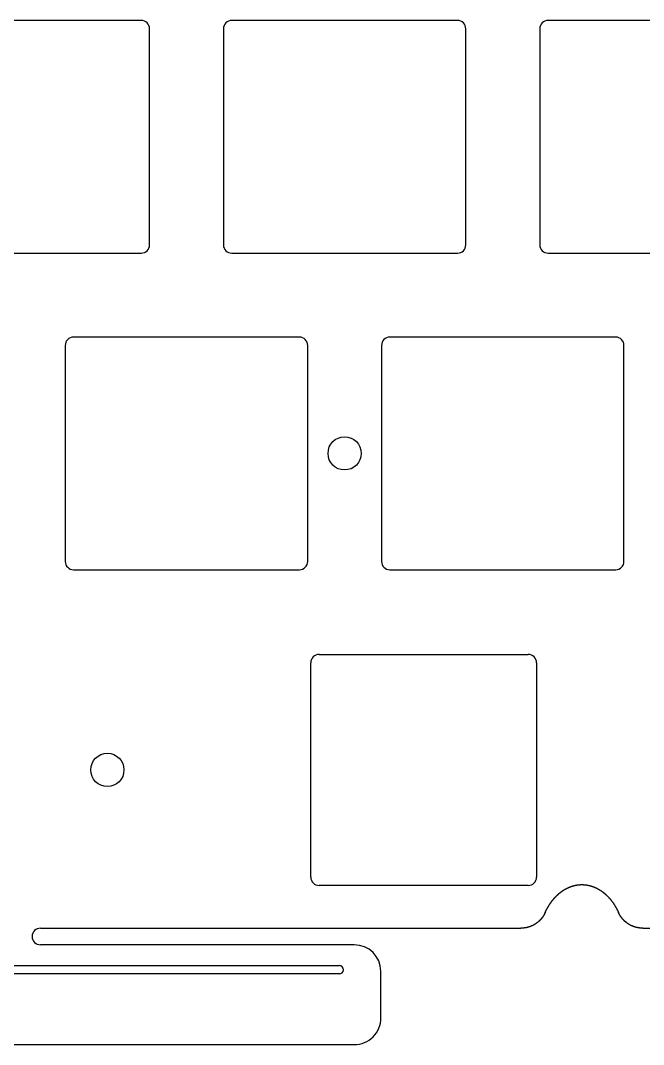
# Model space of a CAD drawing. Header units: millimetres. Extents: x -10 to 276, y -93 to 17.
# Drawn here: x 166.2 to 203.7, y -92.7 to -31.1 of the extents above; entities that cross this region are included whole.
import ezdxf

# ---------------------------------------------------------------- set-up
doc = ezdxf.new("R2010")
doc.units = ezdxf.units.MM
doc.layers.add('BLACK', color=7, linetype='CONTINUOUS')
doc.layers.add('Edge.Cuts', color=53, linetype='CONTINUOUS')

msp = doc.modelspace()

# ---------------------------------------------------------------- linework, layer by layer
at = {"layer": 'BLACK', "linetype": 'Continuous'}
for p, q in [((173.4875, -31.1), (159.8875, -31.1)), ((192.5375, -31.1), (178.9375, -31.1)), ((211.5875, -31.1), (197.9875, -31.1)), ((173.9875, -44.6), (173.9875, -31.6)), ((178.4375, -31.6), (178.4375, -44.6)), ((193.0375, -44.6), (193.0375, -31.6)), ((197.4875, -31.6), (197.4875, -44.6)), ((159.8875, -45.1), (173.4875, -45.1)), ((178.9375, -45.1), (192.5375, -45.1)), ((197.9875, -45.1), (211.5875, -45.1)), ((183.0125, -50.15), (169.4125, -50.15)), ((202.0625, -50.15), (188.4625, -50.15)), ((168.9125, -50.65), (168.9125, -63.65)), ((183.5125, -63.65), (183.5125, -50.65)), ((187.9625, -50.65), (187.9625, -63.65)), ((202.5625, -63.65), (202.5625, -50.65)), ((169.4125, -64.15), (183.0125, -64.15)), ((188.4625, -64.15), (202.0625, -64.15)), ((199.438362, -83.194426), (199.444444, -83.192519)), ((199.444444, -83.192519), (199.450533, -83.190631)), ((199.450533, -83.190631), (199.456619, -83.188765)), ((199.456619, -83.188765), (199.462713, -83.186917)), ((199.462713, -83.186917), (199.468805, -83.185091)), ((199.468805, -83.185091), (199.474903, -83.183283)), ((199.474903, -83.183283), (199.481, -83.181498)), ((199.481, -83.181498), (199.487103, -83.179731)), ((199.487103, -83.179731), (199.493204, -83.177985)), ((199.493204, -83.177985), (199.499312, -83.176259)), ((199.499312, -83.176259), (199.505418, -83.174554)), ((199.505418, -83.174554), (199.511531, -83.172867)), ((199.511531, -83.172867), (199.517642, -83.171202)), ((199.517642, -83.171202), (199.523759, -83.169556)), ((199.523759, -83.169556), (199.529875, -83.167931)), ((199.529875, -83.167931), (199.535997, -83.166326)), ((199.535997, -83.166326), (199.542117, -83.164741)), ((199.542117, -83.164741), (199.548243, -83.163176)), ((199.548243, -83.163176), (199.554368, -83.161631)), ((199.554368, -83.161631), (199.560499, -83.160106)), ((199.560499, -83.160106), (199.571377, -83.15745)), ((199.571377, -83.15745), (199.5775, -83.155984)), ((199.5775, -83.155984), (199.583625, -83.154538)), ((199.583625, -83.154538), (199.589751, -83.153112)), ((199.589751, -83.153112), (199.59588, -83.151706)), ((199.59588, -83.151706), (199.602009, -83.15032)), ((199.602009, -83.15032), (199.608141, -83.148955)), ((199.608141, -83.148955), (199.614273, -83.147609)), ((199.614273, -83.147609), (199.620408, -83.146284)), ((199.620408, -83.146284), (199.626544, -83.144979)), ((199.626544, -83.144979), (199.632682, -83.143694)), ((199.632682, -83.143694), (199.63882, -83.142429)), ((199.63882, -83.142429), (199.644961, -83.141184)), ((199.644961, -83.141184), (199.651103, -83.13996)), ((199.651103, -83.13996), (199.657246, -83.138755)), ((199.657246, -83.138755), (199.66339, -83.137571)), ((199.66339, -83.137571), (199.669537, -83.136406)), ((199.669537, -83.136406), (199.675683, -83.135262)), ((199.675683, -83.135262), (199.681832, -83.134138)), ((199.681832, -83.134138), (199.687982, -83.133034)), ((199.687982, -83.133034), (199.694133, -83.13195)), ((199.694133, -83.13195), (199.700285, -83.130887)), ((199.700285, -83.130887), (199.706439, -83.129843)), ((199.706439, -83.129843), (199.712593, -83.128819)), ((199.712593, -83.128819), (199.718749, -83.127816)), ((199.718749, -83.127816), (199.724906, -83.126832)), ((199.724906, -83.126832), (199.731064, -83.125869)), ((199.731064, -83.125869), (199.737223, -83.124926)), ((199.737223, -83.124926), (199.743383, -83.124002)), ((199.743383, -83.124002), (199.749544, -83.123099)), ((199.749544, -83.123099), (199.755706, -83.122216)), ((199.755706, -83.122216), (199.761869, -83.121353)), ((199.761869, -83.121353), (199.768034, -83.12051)), ((199.768034, -83.12051), (199.774198, -83.119687)), ((199.774198, -83.119687), (199.780364, -83.118885)), ((199.780364, -83.118885), (199.786531, -83.118102)), ((199.786531, -83.118102), (199.792699, -83.117339)), ((199.792699, -83.117339), (199.798867, -83.116597)), ((199.798867, -83.116597), (199.805037, -83.115874)), ((199.805037, -83.115874), (199.811207, -83.115171)), ((199.811207, -83.115171), (199.817378, -83.114489)), ((199.817378, -83.114489), (199.823549, -83.113826)), ((199.823549, -83.113826), (199.829722, -83.113184)), ((199.829722, -83.113184), (199.835895, -83.112561)), ((199.835895, -83.112561), (199.842069, -83.111959)), ((199.842069, -83.111959), (199.848243, -83.111377)), ((199.848243, -83.111377), (199.854418, -83.110814)), ((199.854418, -83.110814), (199.860593, -83.110272)), ((199.860593, -83.110272), (199.86677, -83.10975)), ((199.86677, -83.10975), (199.872946, -83.109248)), ((199.872946, -83.109248), (199.879124, -83.108765)), ((199.879124, -83.108765), (199.885301, -83.108303)), ((199.885301, -83.108303), (199.89148, -83.107861)), ((199.89148, -83.107861), (199.897659, -83.107439)), ((199.897659, -83.107439), (199.903838, -83.107037)), ((199.903838, -83.107037), (199.910017, -83.106655)), ((199.910017, -83.106655), (199.916198, -83.106293)), ((199.916198, -83.106293), (199.922378, -83.105951)), ((199.922378, -83.105951), (199.928559, -83.105628)), ((199.928559, -83.105628), (199.93474, -83.105326)), ((199.93474, -83.105326), (199.940922, -83.105044)), ((199.940922, -83.105044), (199.947103, -83.104782)), ((199.947103, -83.104782), (199.953285, -83.10454)), ((199.953285, -83.10454), (199.959468, -83.104318)), ((199.959468, -83.104318), (199.96565, -83.104116)), ((199.96565, -83.104116), (199.971833, -83.103934)), ((199.971833, -83.103934), (199.978016, -83.103772)), ((199.978016, -83.103772), (199.984199, -83.10363)), ((199.984199, -83.10363), (199.990382, -83.103508)), ((199.990382, -83.103508), (199.996565, -83.103406)), ((199.996565, -83.103406), (200.002749, -83.103324)), ((200.002749, -83.103324), (200.008932, -83.103262)), ((200.008932, -83.103262), (200.015116, -83.10322)), ((200.015116, -83.10322), (200.021299, -83.103198)), ((200.021299, -83.103198), (200.027483, -83.103196)), ((200.027483, -83.103196), (200.033666, -83.103214)), ((200.033666, -83.103214), (200.03985, -83.103252)), ((200.03985, -83.103252), (200.046033, -83.10331)), ((200.046033, -83.10331), (200.052216, -83.103389)), ((200.052216, -83.103389), (200.058399, -83.103487)), ((200.058399, -83.103487), (200.064582, -83.103605)), ((200.064582, -83.103605), (200.070765, -83.103743)), ((200.070765, -83.103743), (200.076948, -83.103901)), ((200.076948, -83.103901), (200.08313, -83.104079)), ((200.08313, -83.104079), (200.089313, -83.104277)), ((200.089313, -83.104277), (200.095495, -83.104495)), ((200.095495, -83.104495), (200.101677, -83.104733)), ((200.101677, -83.104733), (200.107858, -83.104991)), ((200.107858, -83.104991), (200.11404, -83.105269)), ((200.11404, -83.105269), (200.120221, -83.105567)), ((200.120221, -83.105567), (200.126401, -83.105885)), ((200.126401, -83.105885), (200.132581, -83.106224)), ((200.132581, -83.106224), (200.138761, -83.106582)), ((200.138761, -83.106582), (200.144941, -83.10696)), ((200.144941, -83.10696), (200.15112, -83.107358)), ((200.15112, -83.107358), (200.157298, -83.107776)), ((200.157298, -83.107776), (200.163476, -83.108214)), ((200.163476, -83.108214), (200.169654, -83.108673)), ((200.169654, -83.108673), (200.175831, -83.109151)), ((200.175831, -83.109151), (200.182007, -83.109649)), ((200.182007, -83.109649), (200.188183, -83.110167)), ((200.188183, -83.110167), (200.194359, -83.110706)), ((200.194359, -83.110706), (200.200534, -83.111264)), ((200.200534, -83.111264), (200.206708, -83.111842)), ((200.206708, -83.111842), (200.212881, -83.112441)), ((200.212881, -83.112441), (200.219054, -83.113059)), ((200.219054, -83.113059), (200.225226, -83.113698)), ((200.225226, -83.113698), (200.231397, -83.114356)), ((200.231397, -83.114356), (200.237568, -83.115035)), ((200.237568, -83.115035), (200.243738, -83.115733)), ((200.243738, -83.115733), (200.249907, -83.116452)), ((200.249907, -83.116452), (200.256076, -83.11719)), ((200.256076, -83.11719), (200.262243, -83.117949)), ((200.262243, -83.117949), (200.26841, -83.118728)), ((200.26841, -83.118728), (200.274576, -83.119527)), ((200.274576, -83.119527), (200.280741, -83.120346)), ((200.280741, -83.120346), (200.286905, -83.121185)), ((200.286905, -83.121185), (200.293068, -83.122044)), ((200.293068, -83.122044), (200.29923, -83.122923)), ((200.29923, -83.122923), (200.305392, -83.123822)), ((200.305392, -83.123822), (200.311552, -83.124741)), ((200.311552, -83.124741), (200.317711, -83.12568)), ((200.317711, -83.12568), (200.323869, -83.12664)), ((200.323869, -83.12664), (200.332942, -83.12809)), ((200.332942, -83.12809), (200.345253, -83.130128)), ((200.345253, -83.130128), (200.357559, -83.132247)), ((200.357559, -83.132247), (200.369857, -83.134445)), ((200.369857, -83.134445), (200.382149, -83.136723)), ((200.382149, -83.136723), (200.394435, -83.139082)), ((200.394435, -83.139082), (200.406714, -83.14152)), ((200.406714, -83.14152), (200.418986, -83.144039)), ((200.418986, -83.144039), (200.431251, -83.146638)), ((200.431251, -83.146638), (200.443509, -83.149317)), ((200.443509, -83.149317), (200.455761, -83.152076)), ((200.455761, -83.152076), (200.468004, -83.154916)), ((200.468004, -83.154916), (200.480241, -83.157836)), ((200.480241, -83.157836), (200.49247, -83.160836)), ((200.49247, -83.160836), (200.504692, -83.163917)), ((200.504692, -83.163917), (200.516906, -83.167079)), ((200.516906, -83.167079), (200.529112, -83.170321)), ((200.529112, -83.170321), (200.54131, -83.173643)), ((200.54131, -83.173643), (200.5535, -83.177046)), ((200.5535, -83.177046), (200.565682, -83.18053)), ((200.565682, -83.18053), (200.577855, -83.184095)), ((200.577855, -83.184095), (200.59002, -83.18774)), ((200.59002, -83.18774), (200.602176, -83.191467)), ((200.602176, -83.191467), (200.614324, -83.195274)), ((198.463007, -83.815067), (198.468268, -83.809668)), ((198.468268, -83.809668), (198.473535, -83.804292)), ((198.473535, -83.804292), (198.478812, -83.798934)), ((198.478812, -83.798934), (198.484094, -83.793599)), ((198.484094, -83.793599), (198.489387, -83.788282)), ((198.489387, -83.788282), (198.494685, -83.782988)), ((198.494685, -83.782988), (198.499993, -83.777712)), ((198.499993, -83.777712), (198.505307, -83.772459)), ((198.505307, -83.772459), (198.51063, -83.767225)), ((198.51063, -83.767225), (198.515959, -83.762013)), ((198.515959, -83.762013), (198.521298, -83.756819)), ((198.521298, -83.756819), (198.526643, -83.751648)), ((198.526643, -83.751648), (198.531997, -83.746495)), ((198.531997, -83.746495), (198.537356, -83.741365)), ((198.537356, -83.741365), (198.542725, -83.736254)), ((198.542725, -83.736254), (198.548099, -83.731165)), ((198.548099, -83.731165), (198.553483, -83.726094)), ((198.553483, -83.726094), (198.558872, -83.721047)), ((198.558872, -83.721047), (198.564271, -83.716017)), ((198.564271, -83.716017), (198.569675, -83.71101)), ((198.569675, -83.71101), (198.575088, -83.706022)), ((198.575088, -83.706022), (198.580506, -83.701056)), ((198.580506, -83.701056), (198.585934, -83.696109)), ((198.585934, -83.696109), (198.591366, -83.691184)), ((198.591366, -83.691184), (198.596808, -83.686278)), ((198.596808, -83.686278), (198.602255, -83.681395)), ((198.602255, -83.681395), (198.607711, -83.67653)), ((198.607711, -83.67653), (198.613172, -83.671687)), ((198.613172, -83.671687), (198.618642, -83.666863)), ((198.618642, -83.666863), (198.624117, -83.662062)), ((198.624117, -83.662062), (198.6296, -83.657279)), ((198.6296, -83.657279), (198.635089, -83.652519)), ((198.635089, -83.652519), (198.640587, -83.647777)), ((198.640587, -83.647777), (198.646089, -83.643058)), ((198.646089, -83.643058), (198.6516, -83.638357)), ((198.6516, -83.638357), (198.657116, -83.633679)), ((198.657116, -83.633679), (198.662641, -83.629019)), ((198.662641, -83.629019), (198.66817, -83.624382)), ((198.66817, -83.624382), (198.673708, -83.619764)), ((198.673708, -83.619764), (198.67925, -83.615168)), ((198.67925, -83.615168), (198.684801, -83.610591)), ((198.684801, -83.610591), (198.690357, -83.606036)), ((198.690357, -83.606036), (198.695921, -83.601499)), ((198.695921, -83.601499), (198.701489, -83.596985)), ((198.701489, -83.596985), (198.707066, -83.59249)), ((198.707066, -83.59249), (198.712648, -83.588017)), ((198.712648, -83.588017), (198.718238, -83.583563)), ((198.718238, -83.583563), (198.723832, -83.579131)), ((198.723832, -83.579131), (198.729434, -83.574718)), ((198.729434, -83.574718), (198.735041, -83.570328)), ((198.735041, -83.570328), (198.740656, -83.565955)), ((198.740656, -83.565955), (198.746275, -83.561606)), ((198.746275, -83.561606), (198.751903, -83.557275)), ((198.751903, -83.557275), (198.757534, -83.552966)), ((198.757534, -83.552966), (198.763174, -83.548676)), ((198.763174, -83.548676), (198.768818, -83.544408)), ((198.768818, -83.544408), (198.77447, -83.540159)), ((198.77447, -83.540159), (198.780125, -83.535933)), ((198.780125, -83.535933), (198.785789, -83.531724)), ((198.785789, -83.531724), (198.791457, -83.527539)), ((198.791457, -83.527539), (198.797133, -83.523372)), ((198.797133, -83.523372), (198.800361, -83.521013)), ((198.800361, -83.521013), (198.806035, -83.516886)), ((198.806035, -83.516886), (198.81172, -83.512776)), ((198.81172, -83.512776), (198.817406, -83.50869)), ((198.817406, -83.50869), (198.823102, -83.504622)), ((198.823102, -83.504622), (198.828799, -83.500577)), ((198.828799, -83.500577), (198.834506, -83.49655)), ((198.834506, -83.49655), (198.840214, -83.492547)), ((198.840214, -83.492547), (198.845932, -83.488561)), ((198.845932, -83.488561), (198.851651, -83.484599)), ((198.851651, -83.484599), (198.857379, -83.480654)), ((198.857379, -83.480654), (198.863109, -83.476734)), ((198.863109, -83.476734), (198.868848, -83.472831)), ((198.868848, -83.472831), (198.874587, -83.468952)), ((198.874587, -83.468952), (198.880337, -83.46509)), ((198.880337, -83.46509), (198.886086, -83.461253)), ((198.886086, -83.461253), (198.891846, -83.457432)), ((198.891846, -83.457432), (198.897605, -83.453636)), ((198.897605, -83.453636), (198.903375, -83.449857)), ((198.903375, -83.449857), (198.909144, -83.446102)), ((198.909144, -83.446102), (198.914924, -83.442365)), ((198.914924, -83.442365), (198.920703, -83.438652)), ((198.920703, -83.438652), (198.926492, -83.434956)), ((198.926492, -83.434956), (198.93228, -83.431284)), ((198.93228, -83.431284), (198.938079, -83.427629)), ((198.938079, -83.427629), (198.943877, -83.423999)), ((198.943877, -83.423999), (198.949685, -83.420386)), ((198.949685, -83.420386), (198.955492, -83.416797)), ((198.955492, -83.416797), (198.961309, -83.413225)), ((198.961309, -83.413225), (198.967125, -83.409678)), ((198.967125, -83.409678), (198.972951, -83.406148)), ((198.972951, -83.406148), (198.978776, -83.402642)), ((198.978776, -83.402642), (198.984611, -83.399153)), ((198.984611, -83.399153), (198.990445, -83.395688)), ((198.990445, -83.395688), (198.996288, -83.392241)), ((198.996288, -83.392241), (199.00213, -83.388818)), ((199.00213, -83.388818), (199.007982, -83.385412)), ((199.007982, -83.385412), (199.013833, -83.382031)), ((199.013833, -83.382031), (199.019694, -83.378666)), ((199.019694, -83.378666), (199.025553, -83.375326)), ((199.025553, -83.375326), (199.031421, -83.372003)), ((199.031421, -83.372003), (199.037289, -83.368704)), ((199.037289, -83.368704), (199.043166, -83.365423)), ((199.043166, -83.365423), (199.049041, -83.362165)), ((199.049041, -83.362165), (199.054926, -83.358925)), ((199.054926, -83.358925), (199.060809, -83.355709)), ((199.060809, -83.355709), (199.066702, -83.35251)), ((199.066702, -83.35251), (199.072593, -83.349335)), ((199.072593, -83.349335), (199.078493, -83.346178)), ((199.078493, -83.346178), (199.084392, -83.343045)), ((199.084392, -83.343045), (199.0903, -83.339929)), ((199.0903, -83.339929), (199.096206, -83.336836)), ((199.096206, -83.336836), (199.102121, -83.333762)), ((199.102121, -83.333762), (199.108035, -83.330711)), ((199.108035, -83.330711), (199.113958, -83.327678)), ((199.113958, -83.327678), (199.119879, -83.324668)), ((199.119879, -83.324668), (199.125809, -83.321676)), ((199.125809, -83.321676), (199.131737, -83.318708)), ((199.131737, -83.318708), (199.137674, -83.315757)), ((199.137674, -83.315757), (199.143609, -83.31283)), ((199.143609, -83.31283), (199.149553, -83.309921)), ((199.149553, -83.309921), (199.155495, -83.307034)), ((199.155495, -83.307034), (199.161446, -83.304166)), ((199.161446, -83.304166), (199.167395, -83.301321)), ((199.167395, -83.301321), (199.173353, -83.298495)), ((199.173353, -83.298495), (199.179309, -83.295691)), ((199.179309, -83.295691), (199.185273, -83.292905)), ((199.185273, -83.292905), (199.191235, -83.290142)), ((199.191235, -83.290142), (199.197206, -83.287398)), ((199.197206, -83.287398), (199.203175, -83.284676)), ((199.203175, -83.284676), (199.209152, -83.281973)), ((199.209152, -83.281973), (199.215128, -83.279292)), ((199.215128, -83.279292), (199.221111, -83.27663)), ((199.221111, -83.27663), (199.227093, -83.27399)), ((199.227093, -83.27399), (199.233083, -83.271369)), ((199.233083, -83.271369), (199.239071, -83.26877)), ((199.239071, -83.26877), (199.245067, -83.26619)), ((199.245067, -83.26619), (199.251061, -83.263632)), ((199.251061, -83.263632), (199.257063, -83.261093)), ((199.257063, -83.261093), (199.263063, -83.258576)), ((199.263063, -83.258576), (199.269071, -83.256078)), ((199.269071, -83.256078), (199.275077, -83.253602)), ((199.275077, -83.253602), (199.281091, -83.251144)), ((199.281091, -83.251144), (199.287103, -83.248709)), ((199.287103, -83.248709), (199.293123, -83.246293)), ((199.293123, -83.246293), (199.299141, -83.243899)), ((199.299141, -83.243899), (199.305166, -83.241523)), ((199.305166, -83.241523), (199.31119, -83.239169)), ((199.31119, -83.239169), (199.317221, -83.236835)), ((199.317221, -83.236835), (199.32325, -83.234522)), ((199.32325, -83.234522), (199.329287, -83.232228)), ((199.329287, -83.232228), (199.335322, -83.229956)), ((199.335322, -83.229956), (199.341364, -83.227703)), ((199.341364, -83.227703), (199.347404, -83.225471)), ((199.347404, -83.225471), (199.353452, -83.223259)), ((199.353452, -83.223259), (199.359497, -83.221068)), ((199.359497, -83.221068), (199.36555, -83.218896)), ((199.36555, -83.218896), (199.371601, -83.216746)), ((199.371601, -83.216746), (199.37766, -83.214615)), ((199.37766, -83.214615), (199.383716, -83.212506)), ((199.383716, -83.212506), (199.38978, -83.210415)), ((199.38978, -83.210415), (199.395841, -83.208346)), ((199.395841, -83.208346), (199.40191, -83.206296)), ((199.40191, -83.206296), (199.407977, -83.204268)), ((199.407977, -83.204268), (199.414051, -83.202259)), ((199.414051, -83.202259), (199.420122, -83.200271)), ((199.420122, -83.200271), (199.426201, -83.198302)), ((199.426201, -83.198302), (199.432278, -83.196354)), ((199.432278, -83.196354), (199.438362, -83.194426)), ((200.614324, -83.195274), (200.626462, -83.199162)), ((200.626462, -83.199162), (200.638591, -83.203131)), ((200.638591, -83.203131), (200.650711, -83.207181)), ((200.650711, -83.207181), (200.662822, -83.211313)), ((200.662822, -83.211313), (200.674923, -83.215525)), ((200.674923, -83.215525), (200.687014, -83.219819)), ((200.687014, -83.219819), (200.699094, -83.224194)), ((200.699094, -83.224194), (200.711165, -83.22865)), ((200.711165, -83.22865), (200.723225, -83.233188)), ((200.723225, -83.233188), (200.735275, -83.237807)), ((200.735275, -83.237807), (200.747314, -83.242508)), ((200.747314, -83.242508), (200.759342, -83.24729)), ((200.759342, -83.24729), (200.771358, -83.252154)), ((200.771358, -83.252154), (200.783363, -83.257099)), ((200.783363, -83.257099), (200.795357, -83.262126)), ((200.795357, -83.262126), (200.807338, -83.267235)), ((200.807338, -83.267235), (200.819308, -83.272425)), ((200.819308, -83.272425), (200.831265, -83.277698)), ((200.831265, -83.277698), (200.843209, -83.283052)), ((200.843209, -83.283052), (200.855141, -83.288488)), ((200.855141, -83.288488), (200.867059, -83.294005)), ((200.867059, -83.294005), (200.878964, -83.299605)), ((200.878964, -83.299605), (200.890856, -83.305287)), ((200.890856, -83.305287), (200.902733, -83.311051)), ((200.902733, -83.311051), (200.914597, -83.316896)), ((200.914597, -83.316896), (200.926446, -83.322824)), ((200.926446, -83.322824), (200.938281, -83.328834)), ((200.938281, -83.328834), (200.9501, -83.334926)), ((200.9501, -83.334926), (200.961904, -83.3411)), ((200.961904, -83.3411), (200.973693, -83.347356)), ((200.973693, -83.347356), (200.985466, -83.353694)), ((200.985466, -83.353694), (200.997222, -83.360114)), ((200.997222, -83.360114), (201.008963, -83.366617)), ((201.008963, -83.366617), (201.020686, -83.373201)), ((201.020686, -83.373201), (201.032393, -83.379868)), ((201.032393, -83.379868), (201.044082, -83.386617)), ((201.044082, -83.386617), (201.051855, -83.391156)), ((201.051855, -83.391156), (201.063529, -83.39805)), ((201.063529, -83.39805), (201.075182, -83.405025)), ((201.075182, -83.405025), (201.086816, -83.412081)), ((201.086816, -83.412081), (201.098429, -83.419218)), ((201.098429, -83.419218), (201.110022, -83.426437)), ((201.110022, -83.426437), (201.121594, -83.433736)), ((201.121594, -83.433736), (201.133145, -83.441118)), ((201.133145, -83.441118), (201.144676, -83.44858)), ((201.144676, -83.44858), (201.156186, -83.456125)), ((201.156186, -83.456125), (201.167674, -83.463751)), ((201.167674, -83.463751), (201.179142, -83.471459)), ((201.179142, -83.471459), (201.190588, -83.479248)), ((201.190588, -83.479248), (201.202012, -83.48712)), ((201.202012, -83.48712), (201.213415, -83.495074)), ((201.213415, -83.495074), (201.224795, -83.50311)), ((201.224795, -83.50311), (201.236154, -83.511228)), ((201.236154, -83.511228), (201.24749, -83.519428)), ((201.24749, -83.519428), (201.258804, -83.527711)), ((201.258804, -83.527711), (201.270095, -83.536076)), ((201.270095, -83.536076), (201.281363, -83.544524)), ((201.281363, -83.544524), (201.292608, -83.553054)), ((201.292608, -83.553054), (201.30383, -83.561667)), ((201.30383, -83.561667), (201.315028, -83.570363)), ((201.315028, -83.570363), (201.326202, -83.579141)), ((201.326202, -83.579141), (201.337353, -83.588002)), ((201.337353, -83.588002), (201.348479, -83.596946)), ((201.348479, -83.596946), (201.359581, -83.605973)), ((201.359581, -83.605973), (201.370658, -83.615082)), ((201.370658, -83.615082), (201.38171, -83.624275)), ((201.38171, -83.624275), (201.392737, -83.63355)), ((201.392737, -83.63355), (201.403738, -83.642909)), ((201.403738, -83.642909), (201.414714, -83.65235)), ((201.414714, -83.65235), (201.425663, -83.661875)), ((201.425663, -83.661875), (201.436586, -83.671482)), ((201.436586, -83.671482), (201.447483, -83.681173)), ((201.447483, -83.681173), (201.458353, -83.690946)), ((201.458353, -83.690946), (201.469195, -83.700803)), ((201.469195, -83.700803), (201.48001, -83.710742)), ((201.48001, -83.710742), (201.490797, -83.720765)), ((201.490797, -83.720765), (201.501556, -83.73087)), ((201.501556, -83.73087), (201.512287, -83.741058)), ((201.512287, -83.741058), (201.522988, -83.751329)), ((201.522988, -83.751329), (201.533661, -83.761683)), ((201.533661, -83.761683), (201.544304, -83.77212)), ((201.544304, -83.77212), (201.554917, -83.782639)), ((201.554917, -83.782639), (201.5655, -83.793241)), ((201.5655, -83.793241), (201.576053, -83.803926)), ((201.576053, -83.803926), (201.586575, -83.814693)), ((198.000453, -84.428621), (198.004746, -84.421319)), ((198.004746, -84.421319), (198.009055, -84.414032)), ((198.009055, -84.414032), (198.013373, -84.406767)), ((198.013373, -84.406767), (198.017706, -84.399516)), ((198.017706, -84.399516), (198.022049, -84.392288)), ((198.022049, -84.392288), (198.026406, -84.385075)), ((198.026406, -84.385075), (198.030773, -84.377884)), ((198.030773, -84.377884), (198.035155, -84.370708)), ((198.035155, -84.370708), (198.04043, -84.362119)), ((198.04043, -84.362119), (198.044842, -84.354978)), ((198.044842, -84.354978), (198.049266, -84.347854)), ((198.049266, -84.347854), (198.053701, -84.340752)), ((198.053701, -84.340752), (198.058149, -84.333667)), ((198.058149, -84.333667), (198.062606, -84.326603)), ((198.062606, -84.326603), (198.067077, -84.319557)), ((198.067077, -84.319557), (198.071557, -84.312533)), ((198.071557, -84.312533), (198.07605, -84.305526)), ((198.07605, -84.305526), (198.080553, -84.29854)), ((198.080553, -84.29854), (198.085068, -84.291572)), ((198.085068, -84.291572), (198.089593, -84.284626)), ((198.089593, -84.284626), (198.094131, -84.277697)), ((198.094131, -84.277697), (198.098678, -84.27079)), ((198.098678, -84.27079), (198.103238, -84.2639)), ((198.103238, -84.2639), (198.107808, -84.257032)), ((198.107808, -84.257032), (198.112389, -84.250182)), ((198.112389, -84.250182), (198.11698, -84.243354)), ((198.11698, -84.243354), (198.121584, -84.236543)), ((198.121584, -84.236543), (198.126197, -84.229753)), ((198.126197, -84.229753), (198.130822, -84.222982)), ((198.130822, -84.222982), (198.135456, -84.216232)), ((198.135456, -84.216232), (198.140103, -84.2095)), ((198.140103, -84.2095), (198.144758, -84.20279)), ((198.144758, -84.20279), (198.149426, -84.196098)), ((198.149426, -84.196098), (198.154103, -84.189427)), ((198.154103, -84.189427), (198.158792, -84.182774)), ((198.158792, -84.182774), (198.16349, -84.176144)), ((198.16349, -84.176144), (198.168199, -84.169531)), ((198.168199, -84.169531), (198.172918, -84.16294)), ((198.172918, -84.16294), (198.177649, -84.156366)), ((198.177649, -84.156366), (198.182388, -84.149815)), ((198.182388, -84.149815), (198.187139, -84.143282)), ((198.187139, -84.143282), (198.191899, -84.13677)), ((198.191899, -84.13677), (198.19667, -84.130277)), ((198.19667, -84.130277), (198.20145, -84.123806)), ((198.20145, -84.123806), (198.206242, -84.117352)), ((198.206242, -84.117352), (198.211042, -84.110921)), ((198.211042, -84.110921), (198.215854, -84.104507)), ((198.215854, -84.104507), (198.220674, -84.098116)), ((198.220674, -84.098116), (198.225506, -84.091742)), ((198.225506, -84.091742), (198.230346, -84.085391)), ((198.230346, -84.085391), (198.235198, -84.079058)), ((198.235198, -84.079058), (198.240057, -84.072747)), ((198.240057, -84.072747), (198.244928, -84.066454)), ((198.244928, -84.066454), (198.249808, -84.060183)), ((198.249808, -84.060183), (198.254698, -84.05393)), ((198.254698, -84.05393), (198.259597, -84.047699)), ((198.259597, -84.047699), (198.264506, -84.041487)), ((198.264506, -84.041487), (198.269424, -84.035297)), ((198.269424, -84.035297), (198.274353, -84.029124)), ((198.274353, -84.029124), (198.279289, -84.022975)), ((198.279289, -84.022975), (198.284237, -84.016843)), ((198.284237, -84.016843), (198.289192, -84.010733)), ((198.289192, -84.010733), (198.294159, -84.004642)), ((198.294159, -84.004642), (198.299133, -83.998573)), ((198.299133, -83.998573), (198.304118, -83.992522)), ((198.304118, -83.992522), (198.309111, -83.986493)), ((198.309111, -83.986493), (198.314114, -83.980483)), ((198.314114, -83.980483), (198.319125, -83.974495)), ((198.319125, -83.974495), (198.324147, -83.968525)), ((198.324147, -83.968525), (198.329176, -83.962578)), ((198.329176, -83.962578), (198.334216, -83.956648)), ((198.334216, -83.956648), (198.339263, -83.950742)), ((198.339263, -83.950742), (198.344321, -83.944853)), ((198.344321, -83.944853), (198.349386, -83.938987)), ((198.349386, -83.938987), (198.354461, -83.933139)), ((198.354461, -83.933139), (198.359544, -83.927313)), ((198.359544, -83.927313), (198.364637, -83.921506)), ((198.364637, -83.921506), (198.369737, -83.915721)), ((198.369737, -83.915721), (198.374848, -83.909955)), ((198.374848, -83.909955), (198.379966, -83.904211)), ((198.379966, -83.904211), (198.385094, -83.898485)), ((198.385094, -83.898485), (198.390228, -83.892782)), ((198.390228, -83.892782), (198.395374, -83.887097)), ((198.395374, -83.887097), (198.400525, -83.881434)), ((198.400525, -83.881434), (198.405688, -83.87579)), ((198.405688, -83.87579), (198.410856, -83.870169)), ((198.410856, -83.870169), (198.416035, -83.864565)), ((198.416035, -83.864565), (198.42122, -83.858985)), ((198.42122, -83.858985), (198.426416, -83.853422)), ((198.426416, -83.853422), (198.431618, -83.847882)), ((198.431618, -83.847882), (198.43683, -83.842361)), ((198.43683, -83.842361), (198.442049, -83.836862)), ((198.442049, -83.836862), (198.447277, -83.831381)), ((198.447277, -83.831381), (198.452512, -83.825923)), ((198.452512, -83.825923), (198.457757, -83.820484)), ((198.457757, -83.820484), (198.463007, -83.815067)), ((201.586575, -83.814693), (201.597065, -83.825542)), ((201.597065, -83.825542), (201.607524, -83.836473)), ((201.607524, -83.836473), (201.61795, -83.847487)), ((201.61795, -83.847487), (201.628345, -83.858582)), ((201.628345, -83.858582), (201.638706, -83.86976)), ((201.638706, -83.86976), (201.649034, -83.881019)), ((201.649034, -83.881019), (201.659328, -83.892359)), ((201.659328, -83.892359), (201.669589, -83.903781)), ((201.669589, -83.903781), (201.679815, -83.915284)), ((201.679815, -83.915284), (201.690006, -83.926868)), ((201.690006, -83.926868), (201.700161, -83.938533)), ((201.700161, -83.938533), (201.710281, -83.950278)), ((201.710281, -83.950278), (201.720365, -83.962104)), ((201.720365, -83.962104), (201.730412, -83.97401)), ((201.730412, -83.97401), (201.740421, -83.985996)), ((201.740421, -83.985996), (201.747868, -83.994994)), ((201.747868, -83.994994), (201.757825, -84.007135)), ((201.757825, -84.007135), (201.767743, -84.019355)), ((201.767743, -84.019355), (201.777622, -84.031652)), ((201.777622, -84.031652), (201.787461, -84.044027)), ((201.787461, -84.044027), (201.797259, -84.056481)), ((201.797259, -84.056481), (201.807017, -84.069012)), ((201.807017, -84.069012), (201.816735, -84.081621)), ((201.816735, -84.081621), (201.826411, -84.094308)), ((201.826411, -84.094308), (201.836047, -84.107073)), ((201.836047, -84.107073), (201.845641, -84.119916)), ((201.845641, -84.119916), (201.855193, -84.132836)), ((201.855193, -84.132836), (201.864704, -84.145834)), ((201.864704, -84.145834), (201.874172, -84.15891)), ((201.874172, -84.15891), (201.883598, -84.172063)), ((201.883598, -84.172063), (201.89298, -84.185294)), ((201.89298, -84.185294), (201.90232, -84.198602)), ((201.90232, -84.198602), (201.911616, -84.211987)), ((201.911616, -84.211987), (201.920869, -84.225449)), ((201.920869, -84.225449), (201.930077, -84.238989)), ((201.930077, -84.238989), (201.939241, -84.252605)), ((201.939241, -84.252605), (201.948361, -84.266298)), ((201.948361, -84.266298), (201.957435, -84.280067)), ((201.957435, -84.280067), (201.966465, -84.293913)), ((201.966465, -84.293913), (201.975448, -84.307836)), ((201.975448, -84.307836), (201.984386, -84.321834)), ((201.984386, -84.321834), (201.993277, -84.335909)), ((201.993277, -84.335909), (202.002122, -84.350059)), ((202.002122, -84.350059), (202.010919, -84.364285)), ((202.010919, -84.364285), (202.01967, -84.378586)), ((202.01967, -84.378586), (202.028372, -84.392963)), ((202.028372, -84.392963), (202.037027, -84.407415)), ((202.037027, -84.407415), (202.045633, -84.421941)), ((202.045633, -84.421941), (202.054191, -84.436542)), ((197.672036, -85.039331), (197.665537, -85.048593)), ((197.678468, -85.030024), (197.672036, -85.039331)), ((197.684835, -85.020671), (197.678468, -85.030024)), ((197.691135, -85.011274), (197.684835, -85.020671)), ((197.697368, -85.001832), (197.691135, -85.011274)), ((197.703535, -84.992347), (197.697368, -85.001832)), ((197.709634, -84.982819), (197.703535, -84.992347)), ((197.715666, -84.973248), (197.709634, -84.982819)), ((197.72163, -84.963634), (197.715666, -84.973248)), ((197.727525, -84.953979), (197.72163, -84.963634)), ((197.733352, -84.944282), (197.727525, -84.953979)), ((197.739111, -84.934544), (197.733352, -84.944282)), ((197.7448, -84.924766), (197.739111, -84.934544)), ((197.75042, -84.914949), (197.7448, -84.924766)), ((197.75597, -84.905091), (197.75042, -84.914949)), ((197.761451, -84.895195), (197.75597, -84.905091)), ((197.766861, -84.885261), (197.761451, -84.895195)), ((197.772201, -84.875288), (197.766861, -84.885261)), ((197.77747, -84.865279), (197.772201, -84.875288)), ((197.782668, -84.855232), (197.77747, -84.865279)), ((197.787796, -84.845149), (197.782668, -84.855232)), ((197.792851, -84.83503), (197.787796, -84.845149)), ((197.797835, -84.824875), (197.792851, -84.83503)), ((197.802747, -84.814685), (197.797835, -84.824875)), ((197.807587, -84.804461), (197.802747, -84.814685)), ((197.812354, -84.794203), (197.807587, -84.804461)), ((197.817049, -84.783912), (197.812354, -84.794203)), ((197.817049, -84.783912), (197.820725, -84.775802)), ((197.820725, -84.775802), (197.824417, -84.767705)), ((197.824417, -84.767705), (197.828122, -84.759628)), ((197.828122, -84.759628), (197.831843, -84.751564)), ((197.831843, -84.751564), (197.835577, -84.74352)), ((197.835577, -84.74352), (197.839327, -84.73549)), ((197.839327, -84.73549), (197.843089, -84.72748)), ((197.843089, -84.72748), (197.846867, -84.719484)), ((197.846867, -84.719484), (197.850657, -84.711508)), ((197.850657, -84.711508), (197.854463, -84.703545)), ((197.854463, -84.703545), (197.858282, -84.695603)), ((197.858282, -84.695603), (197.862116, -84.687675)), ((197.862116, -84.687675), (197.865962, -84.679767)), ((197.865962, -84.679767), (197.869824, -84.671873)), ((197.869824, -84.671873), (197.873698, -84.663999)), ((197.873698, -84.663999), (197.877588, -84.656139)), ((197.877588, -84.656139), (197.88149, -84.648301)), ((197.88149, -84.648301), (197.885407, -84.640476)), ((197.885407, -84.640476), (197.889336, -84.632671)), ((197.889336, -84.632671), (197.893281, -84.624881)), ((197.893281, -84.624881), (197.897237, -84.617112)), ((197.897237, -84.617112), (197.901209, -84.609356)), ((197.901209, -84.609356), (197.905192, -84.601622)), ((197.905192, -84.601622), (197.909191, -84.593902)), ((197.909191, -84.593902), (197.913201, -84.586203)), ((197.913201, -84.586203), (197.917226, -84.578518)), ((197.917226, -84.578518), (197.921263, -84.570855)), ((197.921263, -84.570855), (197.925315, -84.563205)), ((197.925315, -84.563205), (197.929378, -84.555577)), ((197.929378, -84.555577), (197.933457, -84.547963)), ((197.933457, -84.547963), (197.937547, -84.540371)), ((197.937547, -84.540371), (197.941651, -84.532792)), ((197.941651, -84.532792), (197.945767, -84.525236)), ((197.945767, -84.525236), (197.949898, -84.517693)), ((197.949898, -84.517693), (197.954039, -84.510173)), ((197.954039, -84.510173), (197.958196, -84.502666)), ((197.958196, -84.502666), (197.962364, -84.495182)), ((197.962364, -84.495182), (197.966546, -84.487712)), ((197.966546, -84.487712), (197.970739, -84.480263)), ((197.970739, -84.480263), (197.974947, -84.472829)), ((197.974947, -84.472829), (197.979165, -84.465418)), ((197.979165, -84.465418), (197.983399, -84.45802)), ((197.983399, -84.45802), (197.987642, -84.450645)), ((197.987642, -84.450645), (197.991901, -84.443284)), ((197.991901, -84.443284), (197.996169, -84.435945)), ((197.996169, -84.435945), (198.000453, -84.428621)), ((202.054191, -84.436542), (202.062699, -84.451216)), ((202.062699, -84.451216), (202.071158, -84.465965)), ((202.071158, -84.465965), (202.079567, -84.480788)), ((202.079567, -84.480788), (202.087926, -84.495684)), ((202.087926, -84.495684), (202.096234, -84.510653)), ((202.096234, -84.510653), (202.104491, -84.525695)), ((202.104491, -84.525695), (202.112697, -84.54081)), ((202.112697, -84.54081), (202.120851, -84.555996)), ((202.120851, -84.555996), (202.128953, -84.571255)), ((202.128953, -84.571255), (202.137002, -84.586584)), ((202.137002, -84.586584), (202.144999, -84.601985)), ((202.144999, -84.601985), (202.152942, -84.617457)), ((202.152942, -84.617457), (202.160831, -84.632999)), ((202.160831, -84.632999), (202.168666, -84.64861)), ((202.168666, -84.64861), (202.176447, -84.664292)), ((202.176447, -84.664292), (202.184173, -84.680042)), ((202.184173, -84.680042), (202.191843, -84.69586)), ((202.191843, -84.69586), (202.199458, -84.711747)), ((202.199458, -84.711747), (202.207016, -84.727702)), ((202.207016, -84.727702), (202.214517, -84.743723)), ((202.214517, -84.743723), (202.221962, -84.759811)), ((202.221962, -84.759811), (202.229349, -84.775965)), ((202.229349, -84.775965), (202.232951, -84.783912)), ((202.237524, -84.793938), (202.232951, -84.783912)), ((202.239898, -84.799074), (202.237524, -84.793938)), ((202.242291, -84.8042), (202.239898, -84.799074)), ((202.244702, -84.809319), (202.242291, -84.8042)), ((202.24713, -84.814428), (202.244702, -84.809319)), ((202.249577, -84.819529), (202.24713, -84.814428)), ((202.252042, -84.824621), (202.249577, -84.819529)), ((202.254525, -84.829705), (202.252042, -84.824621)), ((202.257025, -84.83478), (202.254525, -84.829705)), ((202.259544, -84.839846), (202.257025, -84.83478)), ((202.26208, -84.844903), (202.259544, -84.839846)), ((202.264635, -84.849951), (202.26208, -84.844903)), ((202.267207, -84.854989), (202.264635, -84.849951)), ((202.269797, -84.860019), (202.267207, -84.854989)), ((202.272405, -84.865039), (202.269797, -84.860019)), ((202.275031, -84.870051), (202.272405, -84.865039)), ((202.277674, -84.875052), (202.275031, -84.870051)), ((202.280335, -84.880045), (202.277674, -84.875052)), ((202.283013, -84.885028), (202.280335, -84.880045)), ((202.285709, -84.890002), (202.283013, -84.885028)), ((202.288423, -84.894965), (202.285709, -84.890002)), ((202.291154, -84.89992), (202.288423, -84.894965)), ((202.293903, -84.904864), (202.291154, -84.89992)), ((202.296669, -84.909799), (202.293903, -84.904864)), ((202.299453, -84.914724), (202.296669, -84.909799)), ((202.302254, -84.91964), (202.299453, -84.914724)), ((202.305072, -84.924545), (202.302254, -84.91964)), ((202.307908, -84.92944), (202.305072, -84.924545)), ((202.310761, -84.934325), (202.307908, -84.92944)), ((202.313631, -84.9392), (202.310761, -84.934325)), ((202.316518, -84.944065), (202.313631, -84.9392)), ((202.319423, -84.94892), (202.316518, -84.944065)), ((202.322345, -84.953764), (202.319423, -84.94892)), ((202.325284, -84.958598), (202.322345, -84.953764)), ((202.328239, -84.963421), (202.325284, -84.958598)), ((202.331212, -84.968234), (202.328239, -84.963421)), ((202.334202, -84.973037), (202.331212, -84.968234)), ((202.337209, -84.977829), (202.334202, -84.973037)), ((202.340233, -84.98261), (202.337209, -84.977829)), ((202.343274, -84.98738), (202.340233, -84.98261)), ((202.346331, -84.99214), (202.343274, -84.98738)), ((202.349406, -84.996889), (202.346331, -84.99214)), ((202.352497, -85.001627), (202.349406, -84.996889)), ((202.355605, -85.006354), (202.352497, -85.001627)), ((202.358729, -85.01107), (202.355605, -85.006354)), ((202.36187, -85.015775), (202.358729, -85.01107)), ((202.365028, -85.020468), (202.36187, -85.015775)), ((202.368202, -85.025151), (202.365028, -85.020468)), ((202.371393, -85.029822), (202.368202, -85.025151)), ((202.374601, -85.034482), (202.371393, -85.029822)), ((202.377824, -85.03913), (202.374601, -85.034482)), ((202.384321, -85.048393), (202.377824, -85.03913)), ((196.816148, -85.658309), (196.805296, -85.661503)), ((196.826977, -85.655039), (196.816148, -85.658309)), ((196.837783, -85.651692), (196.826977, -85.655039)), ((196.848565, -85.648269), (196.837783, -85.651692)), ((196.859322, -85.64477), (196.848565, -85.648269)), ((196.870055, -85.641195), (196.859322, -85.64477)), ((196.880761, -85.637544), (196.870055, -85.641195)), ((196.891442, -85.633818), (196.880761, -85.637544)), ((196.902096, -85.630016), (196.891442, -85.633818)), ((196.912722, -85.626139), (196.902096, -85.630016)), ((196.923321, -85.622187), (196.912722, -85.626139)), ((196.933892, -85.61816), (196.923321, -85.622187)), ((196.934654, -85.617867), (196.933892, -85.61816)), ((196.939929, -85.615822), (196.934654, -85.617867)), ((196.945197, -85.613758), (196.939929, -85.615822)), ((196.950458, -85.611676), (196.945197, -85.613758)), ((196.955711, -85.609576), (196.950458, -85.611676)), ((196.960957, -85.607456), (196.955711, -85.609576)), ((196.966195, -85.605319), (196.960957, -85.607456)), ((196.971426, -85.603162), (196.966195, -85.605319)), ((196.976648, -85.600988), (196.971426, -85.603162)), ((196.981864, -85.598795), (196.976648, -85.600988)), ((196.987071, -85.596583), (196.981864, -85.598795)), ((196.992271, -85.594353), (196.987071, -85.596583)), ((196.997462, -85.592105), (196.992271, -85.594353)), ((197.002646, -85.589838), (196.997462, -85.592105)), ((197.007821, -85.587554), (197.002646, -85.589838)), ((197.012988, -85.58525), (197.007821, -85.587554)), ((197.018147, -85.582929), (197.012988, -85.58525)), ((197.023298, -85.580589), (197.018147, -85.582929)), ((197.028441, -85.578231), (197.023298, -85.580589)), ((197.033575, -85.575855), (197.028441, -85.578231)), ((197.038701, -85.573461), (197.033575, -85.575855)), ((197.043818, -85.571049), (197.038701, -85.573461)), ((197.048927, -85.568619), (197.043818, -85.571049)), ((197.054027, -85.56617), (197.048927, -85.568619)), ((197.059118, -85.563704), (197.054027, -85.56617)), ((197.064201, -85.561219), (197.059118, -85.563704)), ((197.069274, -85.558717), (197.064201, -85.561219)), ((197.07434, -85.556197), (197.069274, -85.558717)), ((197.079395, -85.553659), (197.07434, -85.556197)), ((197.084442, -85.551102), (197.079395, -85.553659)), ((197.08948, -85.548529), (197.084442, -85.551102)), ((197.094509, -85.545937), (197.08948, -85.548529)), ((197.099528, -85.543328), (197.094509, -85.545937)), ((197.104539, -85.5407), (197.099528, -85.543328)), ((197.109539, -85.538056), (197.104539, -85.5407)), ((197.114531, -85.535393), (197.109539, -85.538056)), ((197.119513, -85.532713), (197.114531, -85.535393)), ((197.124486, -85.530015), (197.119513, -85.532713)), ((197.129449, -85.5273), (197.124486, -85.530015)), ((197.134402, -85.524567), (197.129449, -85.5273)), ((197.139346, -85.521817), (197.134402, -85.524567)), ((197.14428, -85.519049), (197.139346, -85.521817)), ((197.149204, -85.516264), (197.14428, -85.519049)), ((197.154118, -85.513461), (197.149204, -85.516264)), ((197.159022, -85.510642), (197.154118, -85.513461)), ((197.163916, -85.507804), (197.159022, -85.510642)), ((197.168801, -85.50495), (197.163916, -85.507804)), ((197.173675, -85.502078), (197.168801, -85.50495)), ((197.178538, -85.499189), (197.173675, -85.502078)), ((197.183392, -85.496283), (197.178538, -85.499189)), ((197.188235, -85.49336), (197.183392, -85.496283)), ((197.193068, -85.490419), (197.188235, -85.49336)), ((197.197891, -85.487462), (197.193068, -85.490419)), ((197.202703, -85.484487), (197.197891, -85.487462)), ((197.207504, -85.481496), (197.202703, -85.484487)), ((197.217075, -85.475462), (197.207504, -85.481496)), ((197.226603, -85.469361), (197.217075, -85.475462)), ((197.236087, -85.463193), (197.226603, -85.469361)), ((197.245528, -85.456957), (197.236087, -85.463193)), ((197.254924, -85.450656), (197.245528, -85.456957)), ((197.264275, -85.444288), (197.254924, -85.450656)), ((197.273581, -85.437854), (197.264275, -85.444288)), ((197.282841, -85.431354), (197.273581, -85.437854)), ((197.292055, -85.42479), (197.282841, -85.431354)), ((197.301222, -85.41816), (197.292055, -85.42479)), ((197.310342, -85.411466), (197.301222, -85.41816)), ((197.319415, -85.404707), (197.310342, -85.411466)), ((197.328439, -85.397885), (197.319415, -85.404707)), ((197.337414, -85.390999), (197.328439, -85.397885)), ((197.346341, -85.38405), (197.337414, -85.390999)), ((197.355218, -85.377038), (197.346341, -85.38405)), ((197.364045, -85.369963), (197.355218, -85.377038)), ((197.372822, -85.362827), (197.364045, -85.369963)), ((197.381549, -85.355628), (197.372822, -85.362827)), ((197.390224, -85.348368), (197.381549, -85.355628)), ((197.398847, -85.341047), (197.390224, -85.348368)), ((197.407418, -85.333665), (197.398847, -85.341047)), ((197.415937, -85.326223), (197.407418, -85.333665)), ((197.424403, -85.318721), (197.415937, -85.326223)), ((197.432816, -85.311159), (197.424403, -85.318721)), ((197.441175, -85.303538), (197.432816, -85.311159)), ((197.44948, -85.295858), (197.441175, -85.303538)), ((197.457731, -85.288119), (197.44948, -85.295858)), ((197.458324, -85.287558), (197.457731, -85.288119)), ((197.462429, -85.283664), (197.458324, -85.287558)), ((197.466519, -85.279755), (197.462429, -85.283664)), ((197.470595, -85.275831), (197.466519, -85.279755)), ((197.474657, -85.271894), (197.470595, -85.275831)), ((197.478706, -85.267941), (197.474657, -85.271894)), ((197.48274, -85.263975), (197.478706, -85.267941)), ((197.486761, -85.259994), (197.48274, -85.263975)), ((197.490767, -85.256), (197.486761, -85.259994)), ((197.494759, -85.251991), (197.490767, -85.256)), ((197.498737, -85.247968), (197.494759, -85.251991)), ((197.502701, -85.243931), (197.498737, -85.247968)), ((197.50665, -85.23988), (197.502701, -85.243931)), ((197.510585, -85.235815), (197.50665, -85.23988)), ((197.514505, -85.231736), (197.510585, -85.235815)), ((197.518412, -85.227644), (197.514505, -85.231736)), ((197.522303, -85.223537), (197.518412, -85.227644)), ((197.52618, -85.219417), (197.522303, -85.223537)), ((197.530042, -85.215284), (197.52618, -85.219417)), ((197.53389, -85.211136), (197.530042, -85.215284)), ((197.537723, -85.206975), (197.53389, -85.211136)), ((197.541542, -85.202801), (197.537723, -85.206975)), ((197.545345, -85.198613), (197.541542, -85.202801)), ((197.549134, -85.194411), (197.545345, -85.198613)), ((197.552907, -85.190197), (197.549134, -85.194411)), ((197.556667, -85.185969), (197.552907, -85.190197)), ((197.56041, -85.181727), (197.556667, -85.185969)), ((197.564139, -85.177473), (197.56041, -85.181727)), ((197.567853, -85.173205), (197.564139, -85.177473)), ((197.571552, -85.168924), (197.567853, -85.173205)), ((197.575235, -85.164631), (197.571552, -85.168924)), ((197.578904, -85.160324), (197.575235, -85.164631)), ((197.582557, -85.156004), (197.578904, -85.160324)), ((197.586194, -85.151671), (197.582557, -85.156004)), ((197.589817, -85.147326), (197.586194, -85.151671)), ((197.593424, -85.142968), (197.589817, -85.147326)), ((197.597015, -85.138597), (197.593424, -85.142968)), ((197.600591, -85.134213), (197.597015, -85.138597)), ((197.604152, -85.129817), (197.600591, -85.134213)), ((197.607697, -85.125408), (197.604152, -85.129817)), ((197.611226, -85.120987), (197.607697, -85.125408)), ((197.61474, -85.116553), (197.611226, -85.120987)), ((197.618238, -85.112107), (197.61474, -85.116553)), ((197.62172, -85.107649), (197.618238, -85.112107)), ((197.625187, -85.103178), (197.62172, -85.107649)), ((197.628638, -85.098695), (197.625187, -85.103178)), ((197.632072, -85.0942), (197.628638, -85.098695)), ((197.635491, -85.089693), (197.632072, -85.0942)), ((197.638894, -85.085173), (197.635491, -85.089693)), ((197.642281, -85.080642), (197.638894, -85.085173)), ((197.645652, -85.076099), (197.642281, -85.080642)), ((197.649007, -85.071544), (197.645652, -85.076099)), ((197.652345, -85.066977), (197.649007, -85.071544)), ((197.655668, -85.062398), (197.652345, -85.066977)), ((197.658974, -85.057808), (197.655668, -85.062398)), ((197.665537, -85.048593), (197.658974, -85.057808)), ((202.390883, -85.057609), (202.384321, -85.048393)), ((202.39751, -85.066779), (202.390883, -85.057609)), ((202.404202, -85.075902), (202.39751, -85.066779)), ((202.410958, -85.084977), (202.404202, -85.075902)), ((202.417778, -85.094003), (202.410958, -85.084977)), ((202.424661, -85.102982), (202.417778, -85.094003)), ((202.431608, -85.111911), (202.424661, -85.102982)), ((202.438617, -85.120791), (202.431608, -85.111911)), ((202.44569, -85.129621), (202.438617, -85.120791)), ((202.452824, -85.138401), (202.44569, -85.129621)), ((202.46002, -85.14713), (202.452824, -85.138401)), ((202.467278, -85.155808), (202.46002, -85.14713)), ((202.474596, -85.164434), (202.467278, -85.155808)), ((202.481976, -85.173008), (202.474596, -85.164434)), ((202.489416, -85.18153), (202.481976, -85.173008)), ((202.496916, -85.189999), (202.489416, -85.18153)), ((202.504475, -85.198414), (202.496916, -85.189999)), ((202.512094, -85.206776), (202.504475, -85.198414)), ((202.519771, -85.215083), (202.512094, -85.206776)), ((202.527507, -85.223337), (202.519771, -85.215083)), ((202.535302, -85.231535), (202.527507, -85.223337)), ((202.543154, -85.239678), (202.535302, -85.231535)), ((202.551063, -85.247765), (202.543154, -85.239678)), ((202.559029, -85.255796), (202.551063, -85.247765)), ((202.567052, -85.26377), (202.559029, -85.255796)), ((202.567633, -85.264343), (202.567052, -85.26377)), ((202.571669, -85.268308), (202.567633, -85.264343)), ((202.575718, -85.272259), (202.571669, -85.268308)), ((202.579782, -85.276195), (202.575718, -85.272259)), ((202.58386, -85.280117), (202.579782, -85.276195)), ((202.587951, -85.284025), (202.58386, -85.280117)), ((202.592056, -85.287918), (202.587951, -85.284025)), ((202.596175, -85.291796), (202.592056, -85.287918)), ((202.600308, -85.29566), (202.596175, -85.291796)), ((202.604454, -85.299509), (202.600308, -85.29566)), ((202.608613, -85.303344), (202.604454, -85.299509)), ((202.612787, -85.307164), (202.608613, -85.303344)), ((202.616974, -85.310968), (202.612787, -85.307164)), ((202.621174, -85.314759), (202.616974, -85.310968)), ((202.625387, -85.318534), (202.621174, -85.314759)), ((202.629614, -85.322294), (202.625387, -85.318534)), ((202.633854, -85.326039), (202.629614, -85.322294)), ((202.638108, -85.32977), (202.633854, -85.326039)), ((202.642374, -85.333485), (202.638108, -85.32977)), ((202.646654, -85.337185), (202.642374, -85.333485)), ((202.650946, -85.34087), (202.646654, -85.337185)), ((202.655252, -85.34454), (202.650946, -85.34087)), ((202.65957, -85.348194), (202.655252, -85.34454)), ((202.663902, -85.351833), (202.65957, -85.348194)), ((202.668246, -85.355457), (202.663902, -85.351833)), ((202.672603, -85.359066), (202.668246, -85.355457)), ((202.676973, -85.362659), (202.672603, -85.359066)), ((202.681355, -85.366236), (202.676973, -85.362659)), ((202.68575, -85.369798), (202.681355, -85.366236)), ((202.690158, -85.373345), (202.68575, -85.369798)), ((202.694578, -85.376876), (202.690158, -85.373345)), ((202.699011, -85.380391), (202.694578, -85.376876)), ((202.703456, -85.38389), (202.699011, -85.380391)), ((202.707913, -85.387374), (202.703456, -85.38389)), ((202.712383, -85.390842), (202.707913, -85.387374)), ((202.716865, -85.394294), (202.712383, -85.390842)), ((202.721359, -85.39773), (202.716865, -85.394294)), ((202.725865, -85.401151), (202.721359, -85.39773)), ((202.730383, -85.404555), (202.725865, -85.401151)), ((202.734913, -85.407944), (202.730383, -85.404555)), ((202.739455, -85.411316), (202.734913, -85.407944)), ((202.74401, -85.414672), (202.739455, -85.411316)), ((202.748575, -85.418012), (202.74401, -85.414672)), ((202.753153, -85.421337), (202.748575, -85.418012)), ((202.757742, -85.424644), (202.753153, -85.421337)), ((202.762344, -85.427936), (202.757742, -85.424644)), ((202.766956, -85.431211), (202.762344, -85.427936)), ((202.77158, -85.43447), (202.766956, -85.431211)), ((202.776216, -85.437712), (202.77158, -85.43447)), ((202.780863, -85.440939), (202.776216, -85.437712)), ((202.785521, -85.444148), (202.780863, -85.440939)), ((202.790191, -85.447341), (202.785521, -85.444148)), ((202.794872, -85.450518), (202.790191, -85.447341)), ((202.799564, -85.453678), (202.794872, -85.450518)), ((202.804268, -85.456821), (202.799564, -85.453678)), ((202.813708, -85.463058), (202.804268, -85.456821)), ((202.823191, -85.469228), (202.813708, -85.463058)), ((202.832718, -85.475331), (202.823191, -85.469228)), ((202.842288, -85.481366), (202.832718, -85.475331)), ((202.8519, -85.487333), (202.842288, -85.481366)), ((202.861554, -85.493232), (202.8519, -85.487333)), ((202.871249, -85.499063), (202.861554, -85.493232)), ((202.880986, -85.504824), (202.871249, -85.499063)), ((202.890762, -85.510517), (202.880986, -85.504824)), ((202.900579, -85.516141), (202.890762, -85.510517)), ((202.910435, -85.521695), (202.900579, -85.516141)), ((202.92033, -85.527179), (202.910435, -85.521695)), ((202.930263, -85.532592), (202.92033, -85.527179)), ((202.940234, -85.537936), (202.930263, -85.532592)), ((202.950243, -85.543209), (202.940234, -85.537936)), ((202.960289, -85.54841), (202.950243, -85.543209)), ((202.970371, -85.553541), (202.960289, -85.54841)), ((202.980489, -85.5586), (202.970371, -85.553541)), ((202.990642, -85.563587), (202.980489, -85.5586)), ((203.00083, -85.568503), (202.990642, -85.563587)), ((203.011053, -85.573346), (203.00083, -85.568503)), ((203.02131, -85.578117), (203.011053, -85.573346)), ((203.0316, -85.582815), (203.02131, -85.578117)), ((203.041923, -85.58744), (203.0316, -85.582815)), ((203.052278, -85.591992), (203.041923, -85.58744)), ((203.062666, -85.596471), (203.052278, -85.591992)), ((203.073084, -85.600876), (203.062666, -85.596471)), ((203.083534, -85.605208), (203.073084, -85.600876)), ((203.08429, -85.605518), (203.083534, -85.605208)), ((203.08953, -85.607654), (203.08429, -85.605518)), ((203.094776, -85.609772), (203.08953, -85.607654)), ((203.10003, -85.611871), (203.094776, -85.609772)), ((203.105291, -85.613951), (203.10003, -85.611871)), ((203.11056, -85.616013), (203.105291, -85.613951)), ((203.115835, -85.618055), (203.11056, -85.616013)), ((203.121119, -85.62008), (203.115835, -85.618055)), ((203.126408, -85.622085), (203.121119, -85.62008)), ((203.131706, -85.624072), (203.126408, -85.622085)), ((203.137009, -85.62604), (203.131706, -85.624072)), ((203.142321, -85.62799), (203.137009, -85.62604)), ((203.147638, -85.62992), (203.142321, -85.62799)), ((203.152963, -85.631832), (203.147638, -85.62992)), ((203.158294, -85.633725), (203.152963, -85.631832)), ((203.163633, -85.635599), (203.158294, -85.633725)), ((203.168977, -85.637454), (203.163633, -85.635599)), ((203.174328, -85.639291), (203.168977, -85.637454)), ((203.179685, -85.641108), (203.174328, -85.639291)), ((203.18505, -85.642906), (203.179685, -85.641108)), ((203.190419, -85.644686), (203.18505, -85.642906)), ((203.195796, -85.646446), (203.190419, -85.644686)), ((203.201179, -85.648187), (203.195796, -85.646446)), ((203.206568, -85.64991), (203.201179, -85.648187)), ((203.211962, -85.651613), (203.206568, -85.64991)), ((203.217363, -85.653297), (203.211962, -85.651613)), ((203.22277, -85.654962), (203.217363, -85.653297)), ((203.228182, -85.656608), (203.22277, -85.654962)), ((203.233601, -85.658235), (203.228182, -85.656608)), ((203.239025, -85.659842), (203.233601, -85.658235)), ((167.4201, -85.725), (196.359025, -85.725)), ((196.370044, -85.724962), (196.359025, -85.725)), ((196.375702, -85.724913), (196.370044, -85.724962)), ((196.381359, -85.724844), (196.375702, -85.724913)), ((196.387016, -85.724755), (196.381359, -85.724844)), ((196.392672, -85.724646), (196.387016, -85.724755)), ((196.398329, -85.724517), (196.392672, -85.724646)), ((196.403984, -85.724368), (196.398329, -85.724517)), ((196.409639, -85.724199), (196.403984, -85.724368)), ((196.415293, -85.72401), (196.409639, -85.724199)), ((196.420947, -85.723801), (196.415293, -85.72401)), ((196.4266, -85.723572), (196.420947, -85.723801)), ((196.432252, -85.723323), (196.4266, -85.723572)), ((196.437903, -85.723055), (196.432252, -85.723323)), ((196.443553, -85.722766), (196.437903, -85.723055)), ((196.449202, -85.722457), (196.443553, -85.722766)), ((196.45485, -85.722128), (196.449202, -85.722457)), ((196.460496, -85.721779), (196.45485, -85.722128)), ((196.466141, -85.72141), (196.460496, -85.721779)), ((196.471785, -85.721022), (196.466141, -85.72141)), ((196.477428, -85.720613), (196.471785, -85.721022)), ((196.483069, -85.720184), (196.477428, -85.720613)), ((196.488708, -85.719736), (196.483069, -85.720184)), ((196.494346, -85.719267), (196.488708, -85.719736)), ((196.499982, -85.718779), (196.494346, -85.719267)), ((196.505617, -85.71827), (196.499982, -85.718779)), ((196.511249, -85.717742), (196.505617, -85.71827)), ((196.51688, -85.717194), (196.511249, -85.717742)), ((196.522509, -85.716626), (196.51688, -85.717194)), ((196.528135, -85.716038), (196.522509, -85.716626)), ((196.53376, -85.71543), (196.528135, -85.716038)), ((196.539382, -85.714802), (196.53376, -85.71543)), ((196.545002, -85.714154), (196.539382, -85.714802)), ((196.55062, -85.713487), (196.545002, -85.714154)), ((196.556235, -85.712799), (196.55062, -85.713487)), ((196.561848, -85.712092), (196.556235, -85.712799)), ((196.567458, -85.711365), (196.561848, -85.712092)), ((196.573066, -85.710618), (196.567458, -85.711365)), ((196.578671, -85.709852), (196.573066, -85.710618)), ((196.584273, -85.709065), (196.578671, -85.709852)), ((196.589872, -85.708259), (196.584273, -85.709065)), ((196.595469, -85.707433), (196.589872, -85.708259)), ((196.601062, -85.706587), (196.595469, -85.707433)), ((196.606653, -85.705721), (196.601062, -85.706587)), ((196.61224, -85.704836), (196.606653, -85.705721)), ((196.617824, -85.703931), (196.61224, -85.704836)), ((196.623405, -85.703006), (196.617824, -85.703931)), ((196.628983, -85.702061), (196.623405, -85.703006)), ((196.634557, -85.701097), (196.628983, -85.702061)), ((196.640128, -85.700113), (196.634557, -85.701097)), ((196.645695, -85.699109), (196.640128, -85.700113)), ((196.651259, -85.698085), (196.645695, -85.699109)), ((196.662375, -85.69598), (196.651259, -85.698085)), ((196.673476, -85.693795), (196.662375, -85.69598)), ((196.684561, -85.691533), (196.673476, -85.693795)), ((196.69563, -85.689192), (196.684561, -85.691533)), ((196.706682, -85.686773), (196.69563, -85.689192)), ((196.717716, -85.684275), (196.706682, -85.686773)), ((196.728732, -85.6817), (196.717716, -85.684275)), ((196.73973, -85.679047), (196.728732, -85.6817)), ((196.750709, -85.676316), (196.73973, -85.679047)), ((196.761668, -85.673508), (196.750709, -85.676316)), ((196.772606, -85.670623), (196.761668, -85.673508)), ((196.783524, -85.66766), (196.772606, -85.670623)), ((196.794421, -85.66462), (196.783524, -85.66766)), ((196.805296, -85.661503), (196.794421, -85.66462)), ((203.244454, -85.661431), (203.239025, -85.659842)), ((203.24989, -85.663), (203.244454, -85.661431)), ((203.25533, -85.66455), (203.24989, -85.663)), ((203.260777, -85.66608), (203.25533, -85.66455)), ((203.266228, -85.667592), (203.260777, -85.66608)), ((203.271685, -85.669084), (203.266228, -85.667592)), ((203.277147, -85.670557), (203.271685, -85.669084)), ((203.282615, -85.67201), (203.277147, -85.670557)), ((203.288087, -85.673444), (203.282615, -85.67201)), ((203.293565, -85.674859), (203.288087, -85.673444)), ((203.299047, -85.676255), (203.293565, -85.674859)), ((203.304534, -85.677631), (203.299047, -85.676255)), ((203.310026, -85.678987), (203.304534, -85.677631)), ((203.315523, -85.680325), (203.310026, -85.678987)), ((203.321025, -85.681642), (203.315523, -85.680325)), ((203.326531, -85.682941), (203.321025, -85.681642)), ((203.332042, -85.684219), (203.326531, -85.682941)), ((203.337557, -85.685479), (203.332042, -85.684219)), ((203.343077, -85.686719), (203.337557, -85.685479)), ((203.348601, -85.687939), (203.343077, -85.686719)), ((203.354129, -85.68914), (203.348601, -85.687939)), ((203.359661, -85.690321), (203.354129, -85.68914)), ((203.365198, -85.691482), (203.359661, -85.690321)), ((203.370738, -85.692625), (203.365198, -85.691482)), ((203.376283, -85.693747), (203.370738, -85.692625)), ((203.387384, -85.695933), (203.376283, -85.693747)), ((203.3985, -85.69804), (203.387384, -85.695933)), ((203.40963, -85.700069), (203.3985, -85.69804)), ((203.420775, -85.702019), (203.40963, -85.700069)), ((203.431933, -85.703891), (203.420775, -85.702019)), ((203.443103, -85.705683), (203.431933, -85.703891)), ((203.454286, -85.707396), (203.443103, -85.705683)), ((203.465481, -85.70903), (203.454286, -85.707396)), ((203.476687, -85.710585), (203.465481, -85.70903)), ((203.487904, -85.71206), (203.476687, -85.710585)), ((203.49913, -85.713457), (203.487904, -85.71206)), ((203.510366, -85.714773), (203.49913, -85.713457)), ((203.521611, -85.716011), (203.510366, -85.714773)), ((203.532865, -85.717168), (203.521611, -85.716011)), ((203.544126, -85.718247), (203.532865, -85.717168)), ((203.555394, -85.719245), (203.544126, -85.718247)), ((203.566669, -85.720164), (203.555394, -85.719245)), ((203.57795, -85.721003), (203.566669, -85.720164)), ((203.589237, -85.721762), (203.57795, -85.721003)), ((203.600528, -85.722441), (203.589237, -85.721762)), ((203.611824, -85.723041), (203.600528, -85.722441)), ((203.623124, -85.723561), (203.611824, -85.723041)), ((203.634428, -85.724), (203.623124, -85.723561)), ((203.645734, -85.72436), (203.634428, -85.724)), ((203.657042, -85.72464), (203.645734, -85.72436)), ((203.668352, -85.72484), (203.657042, -85.72464)), ((203.679663, -85.72496), (203.668352, -85.72484)), ((203.690975, -85.725), (203.679663, -85.72496)), ((203.690975, -85.725), (231.6299, -85.725)), ((186.3201, -86.725), (167.4201, -86.725)), ((140.4201, -87.975), (185.4201, -87.975)), ((185.4201, -88.475), (140.4201, -88.475)), ((187.920082, -91.125), (187.920082, -88.317203)), ((139.5201, -92.725), (186.320082, -92.725))]:
    msp.add_line(p, q, dxfattribs=at)
at = {"layer": 'BLACK'}
msp.add_circle((185.7375, -57.15), 1, dxfattribs=at)
for centre, radius, start, end in [((173.4875, -31.6), 0.5, 0, 90), ((178.9375, -31.6), 0.5, 90, 180), ((192.5375, -31.6), 0.5, 0, 90), ((197.9875, -31.6), 0.5, 90, 180), ((173.4875, -44.6), 0.5, 270, 0), ((178.9375, -44.6), 0.5, 180, 270), ((192.5375, -44.6), 0.5, 270, 0), ((197.9875, -44.6), 0.5, 180, 270), ((169.4125, -50.65), 0.5, 90, 180), ((183.0125, -50.65), 0.5, 0, 90), ((188.4625, -50.65), 0.5, 90, 180), ((202.0625, -50.65), 0.5, 0, 90), ((169.4125, -63.65), 0.5, 180, 270), ((183.0125, -63.65), 0.5, 270, 0), ((188.4625, -63.65), 0.5, 180, 270), ((202.0625, -63.65), 0.5, 270, 0), ((167.4201, -86.225), 0.5, 90, 270), ((186.3201, -88.325), 1.6, 0.27921043, 90), ((185.4201, -88.225), 0.25, 270, 90), ((186.3201, -91.125), 1.599982, 269.99935542, 0)]:
    msp.add_arc(centre, radius, start, end, dxfattribs=at)
at = {"layer": 'Edge.Cuts', "linetype": 'CONTINUOUS'}
for p, q in [((184.2, -69.25), (196.8, -69.25)), ((183.7, -82.65), (183.7, -69.75)), ((197.3, -69.75), (197.3, -82.65)), ((196.8, -83.15), (184.2, -83.15))]:
    msp.add_line(p, q, dxfattribs=at)
at = {"layer": 'Edge.Cuts'}
msp.add_circle((171.45, -76.2), 1, dxfattribs=at)
for centre, radius, start, end in [((184.200022, -69.750041), 0.500022, 90.00252081, 179.99530195), ((196.800022, -69.750041), 0.500041, 0.00469846, 90.00252081), ((184.200022, -82.650041), 0.499959, -180.00469805, -90.00252122), ((196.800022, -82.650041), 0.499978, -90.00252122, 0.00469846)]:
    msp.add_arc(centre, radius, start, end, dxfattribs=at)

doc.saveas('drawing.dxf')
